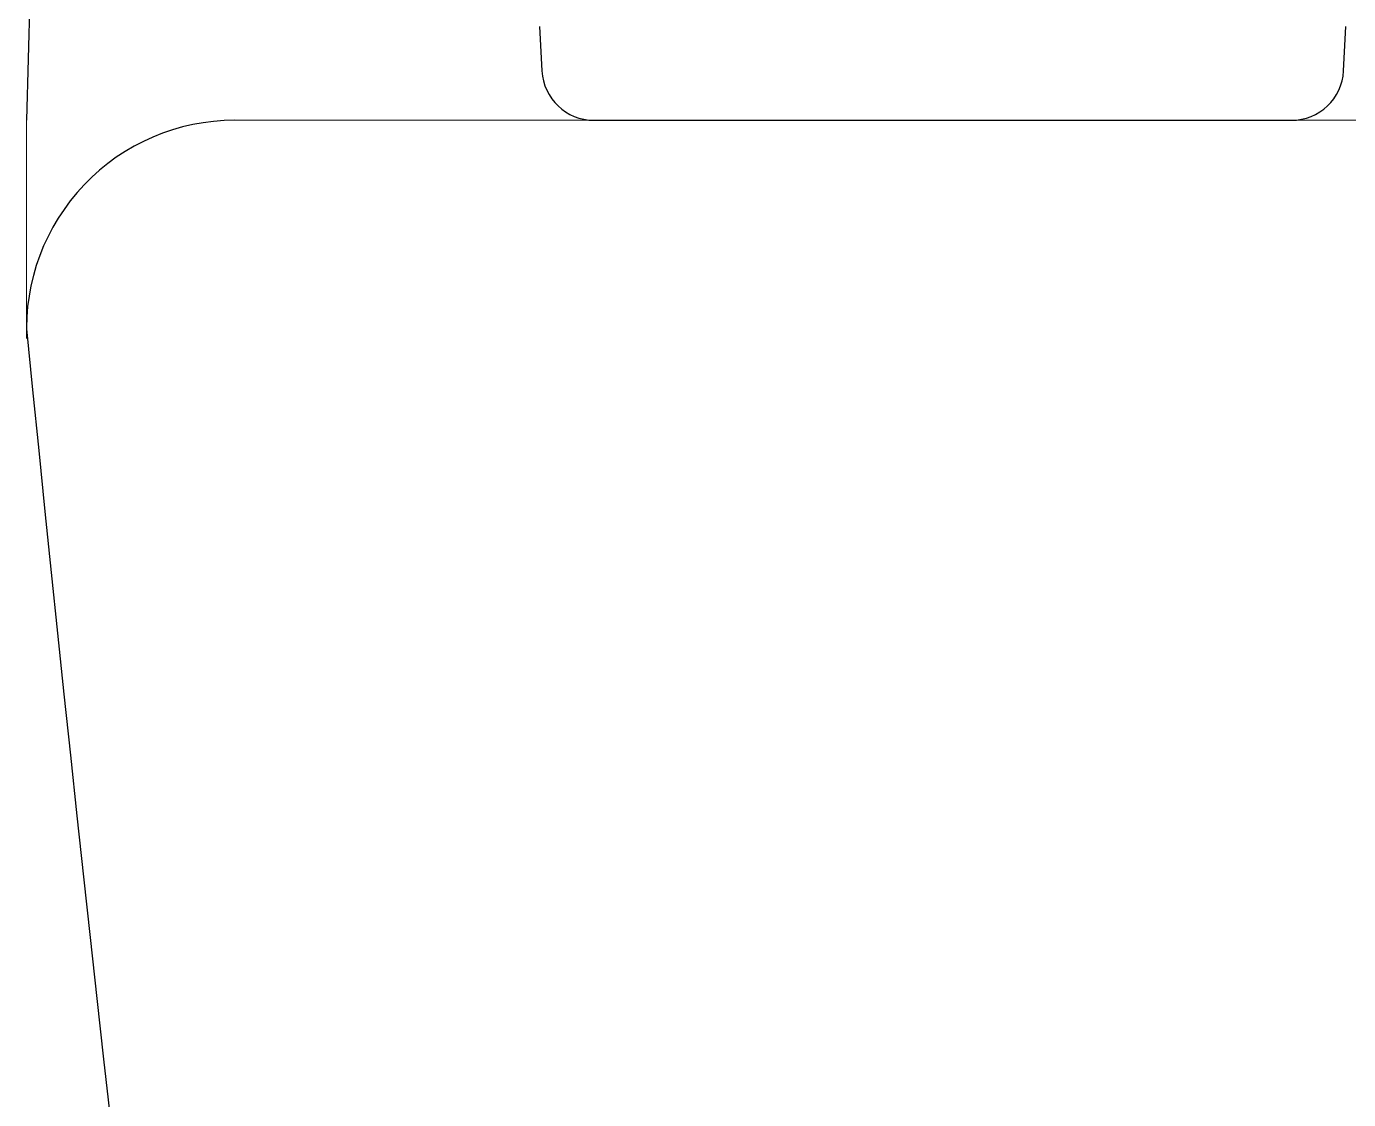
# Model space of a CAD drawing. Header units: millimetres. Extents: x 0 to 1800, y -67 to 2530.
# Drawn here: x 1205.7 to 1269.2, y 568.6 to 620.1 of the extents above; entities that cross this region are included whole.
import ezdxf

# ---------------------------------------------------------------- set-up
doc = ezdxf.new("R2010")
doc.units = ezdxf.units.MM
doc.layers.add('내부선 및 부속', color=4, linetype='Continuous')
doc.layers.add('외형선', color=3, linetype='Continuous')

msp = doc.modelspace()

# ---------------------------------------------------------------- linework, layer by layer
at = {"layer": '내부선 및 부속', "linetype": 'Continuous'}
for p, q in [((1230.347, 620.056), (1230.459, 617.925)), ((1268.922, 617.925), (1269.034, 620.056)), ((1232.956, 615.556), (1234.858, 615.556)), ((1234.858, 615.556), (1255.79, 615.556)), ((1255.79, 615.556), (1256.173, 615.556)), ((1256.173, 615.556), (1266.426, 615.556))]:
    msp.add_line(p, q, dxfattribs=at)
at = {"layer": '내부선 및 부속', "lineweight": 18}
msp.add_line((1215.73, 615.556), (1595.73, 615.556), dxfattribs=at)
at = {"layer": '내부선 및 부속', "linetype": 'Continuous'}
for centre, start, end in [((1232.956, 618.056), 183, 270), ((1266.426, 618.056), 270, 357)]:
    msp.add_arc(centre, 2.5, start, end, dxfattribs=at)
at = {"layer": '내부선 및 부속'}
msp.add_arc((1215.73, 605.556), 10, 90, 182.61183, dxfattribs=at)
at = {"layer": '내부선 및 부속', "linetype": 'Continuous'}
msp.add_ellipse((1255.801, 618.056), major_axis=(0, 2.5), ratio=0.650259, start_param=3.134812, end_param=3.141593, dxfattribs=at)
at = {"layer": '외형선'}
msp.add_line((1210.732, 793.196), (1205.73, 615.556), dxfattribs=at)
at = {"layer": '외형선', "lineweight": 18}
msp.add_line((1205.73, 605.328), (1205.73, 615.556), dxfattribs=at)
at = {"layer": '외형선'}
msp.add_arc((3936.831, 876.611), 2744.518, 185.667921, 193.507745, dxfattribs=at)

doc.saveas('drawing.dxf')
